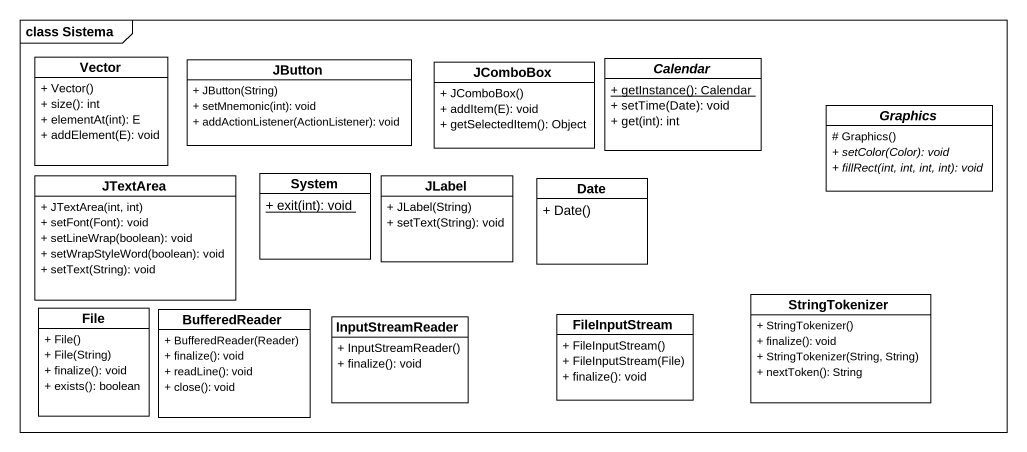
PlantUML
@startuml
mainframe class Sistema
hide circle
hide empty members
skinparam classAttributeIconSize 0
class Vector {
  + Vector()
  + size(): int
  + elementAt(int): E
  + addElement(E): void
}
class JButton {
  + JButton(String)
  + setMnemonic(int): void
  + addActionListener(ActionListener): void
}
class JComboBox {
  + JComboBox()
  + addItem(E): void
  + getSelectedItem(): Object
}
abstract class Calendar {
  {static} + getInstance(): Calendar
  + setTime(Date): void
  + get(int): int
}
abstract class Graphics {
  # Graphics()
  {abstract} + setColor(Color): void
  {abstract} + fillRect(int, int, int, int): void
}
class JTextArea {
  + JTextArea(int, int)
  + setFont(Font): void
  + setLineWrap(boolean): void
  + setWrapStyleWord(boolean): void
  + setText(String): void
}
class System {
  {static} + exit(int): void
}
class JLabel {
  + JLabel(String)
  + setText(String): void
}
class Date {
  + Date()
}
class StringTokenizer {
  + StringTokenizer()
  + finalize(): void
  + StringTokenizer(String, String)
  + nextToken(): String
}
class "File" as File_ {
  + File()
  + File(String)
  + finalize(): void
  + exists(): boolean
}
class BufferedReader {
  + BufferedReader(Reader)
  + finalize(): void
  + readLine(): void
  + close(): void
}
class InputStreamReader {
  + InputStreamReader()
  + finalize(): void
}
class FileInputStream {
  + FileInputStream()
  + FileInputStream(File)
  + finalize(): void
}
@enduml
